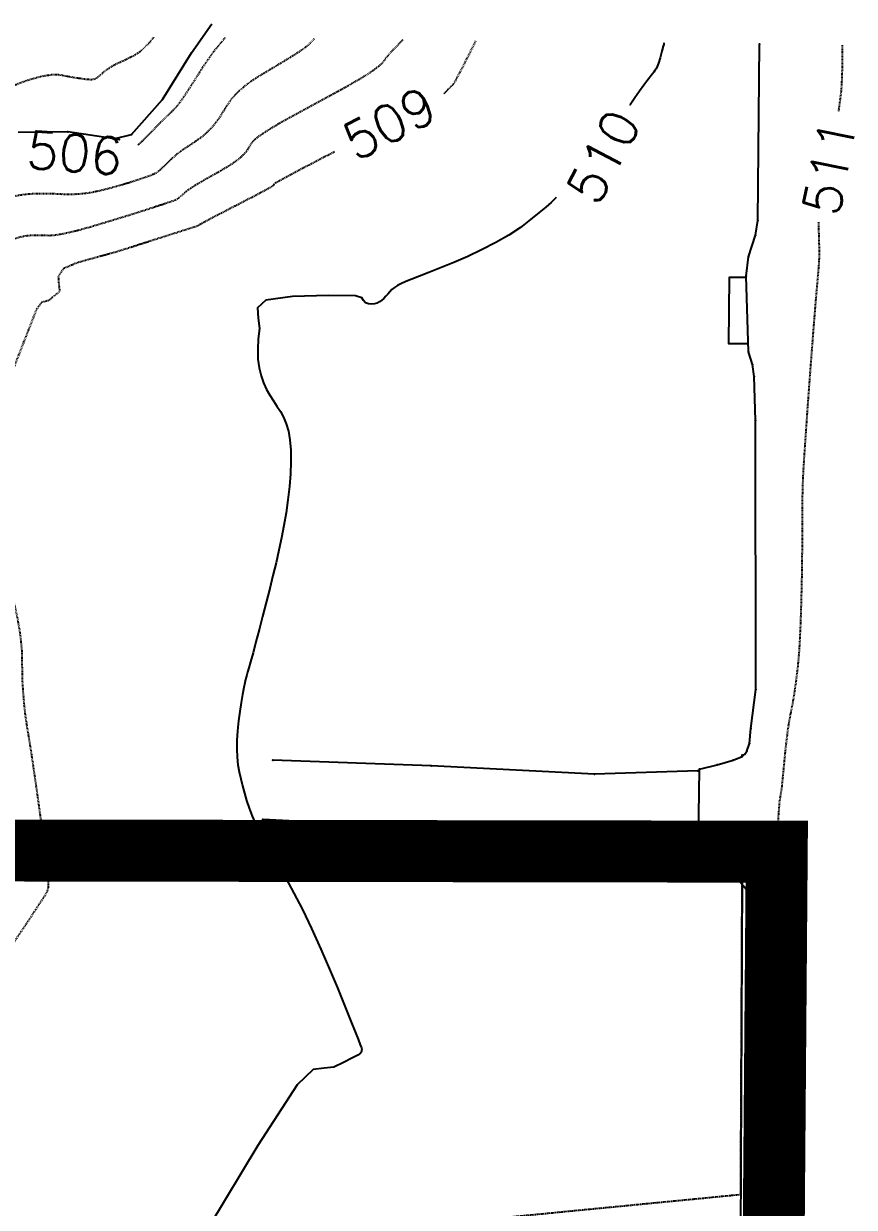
# Model space of a CAD drawing. Header units: inches. Extents: x 0 to 5400, y 0 to 3454.
# Drawn here: x 2363 to 2497.1, y 3023.2 to 3214.2 of the extents above; entities that cross this region are included whole.
import ezdxf
from ezdxf.enums import TextEntityAlignment as Align

# ---------------------------------------------------------------- set-up
doc = ezdxf.new("R2010")
doc.units = ezdxf.units.IN
doc.header["$MEASUREMENT"] = 0
doc.linetypes.add('CANOPYL', pattern=[0.377953, -0.070866, 0.23622, -0.070866])
doc.linetypes.add('HIDDEN2', pattern=[0.1875, 0.125, -0.0625])
for name, color, linetype in [('BOUNDARY_SP', 10, 'Continuous'), ('CX_CONC', 8, 'Continuous'), ('CX_STM', 9, 'Continuous'), ('CX_STREAM', 171, 'Continuous'), ('ISOPACH', 6, 'Continuous'), ('TOPO_CON', 9, 'HIDDEN2'), ('TOPO_ICON', 10, 'Continuous'), ('TREES', 3, 'Continuous')]:
    doc.layers.add(name, color=color, linetype=linetype)
doc.styles.add('SIMPLEX', font='simplex')

msp = doc.modelspace()

# ---------------------------------------------------------------- linework, layer by layer
at = {"layer": 'BOUNDARY_SP', "color": 6, "linetype": 'Continuous', "flags": 128}
msp.add_lwpolyline([(372.3, 3094.53), (2478.97, 3076.47), (2473.91, 1973.58), (1811.7, 1970.74), (1795.04, 1109.13), (1256.59, 1118.91), (1241.22, 1151.57), (1203.68, 1211.36), (966.23, 1655.61), (910.68, 1716.78), (776.19, 1854.87), (722.38, 2030), (656.7, 2225.36), (629.13, 2304.87), (564.9, 2320.64), (479.92, 2342.6), (415.59, 2354.38), (343.83, 2373.18), (372.3, 3094.53)], close=True, dxfattribs=at)
at = {"layer": 'CX_CONC', "color": 8, "linetype": 'Continuous'}
for p, q in [((2481.5, 3182.47), (2481.79, 3210.94)), ((2481.11, 3180.13), (2481.5, 3182.47)), ((2479.97, 3176.6), (2481.11, 3180.13)), ((2479.63, 3173.47), (2479.97, 3176.6)), ((2480.01, 3161.28), (2479.63, 3173.47)), ((2480.65, 3159.22), (2480.01, 3161.28)), ((2480.93, 3157.29), (2480.65, 3159.22)), ((2481.12, 3150.18), (2480.93, 3157.29)), ((2481.2, 3106.79), (2481.12, 3150.18)), ((2480.38, 3100.49), (2481.2, 3106.79)), ((2480.14, 3098.11), (2480.38, 3100.49)), ((2479.71, 3096.86), (2480.14, 3098.11)), ((2477.52, 3095.39), (2478.97, 3095.99)), ((2478.93, 3095.97), (2479.39, 3096.36)), ((2478.97, 3095.99), (2478.99, 3096.19)), ((2479.39, 3096.36), (2479.71, 3096.86)), ((2403.22, 3095.39), (2403.21, 3095.39)), ((2428.77, 3094.46), (2403.22, 3095.39)), ((2455.12, 3093.14), (2428.77, 3094.46)), ((2472.06, 3093.96), (2474.95, 3094.62)), ((2474.95, 3094.62), (2477.52, 3095.39)), ((2471.82, 3093.69), (2455.12, 3093.14)), ((2471.88, 3079.26), (2472.06, 3093.96)), ((2421.58, 3084.81), (2401.59, 3085.84)), ((2447.72, 3082.78), (2421.58, 3084.81)), ((2471.49, 3079.45), (2447.72, 3082.78)), ((2472.69, 3078.84), (2471.88, 3079.26)), ((2474.48, 3078.24), (2472.69, 3078.84)), ((2476.95, 3077.18), (2474.48, 3078.24)), ((2478.24, 3076.25), (2476.95, 3077.18)), ((2479.87, 3074.18), (2478.24, 3076.25)), ((2480.53, 3072.48), (2479.87, 3074.18)), ((2480.66, 3071.43), (2480.53, 3072.48)), ((2480.59, 3044.68), (2480.66, 3071.43)), ((2480.03, 3001.95), (2480.59, 3044.68))]:
    msp.add_line(p, q, dxfattribs=at)
at = {"layer": 'CX_CONC', "linetype": 'Continuous'}
for p in [(2481.79, 3210.94), (2481.5, 3182.47), (2481.11, 3180.13), (2479.97, 3176.6), (2479.63, 3173.47), (2480.01, 3161.28), (2480.65, 3159.22), (2480.93, 3157.29), (2481.12, 3150.18), (2481.2, 3106.79), (2480.38, 3100.49), (2480.14, 3098.11), (2478.93, 3095.97), (2478.97, 3095.99), (2478.99, 3096.19), (2479.39, 3096.36), (2479.71, 3096.86), (2403.21, 3095.39), (2403.22, 3095.39), (2428.77, 3094.46), (2474.95, 3094.62), (2477.52, 3095.39), (2455.12, 3093.14), (2471.82, 3093.69), (2472.06, 3093.96), (2401.59, 3085.84), (2421.58, 3084.81), (2447.72, 3082.78), (2471.49, 3079.45), (2471.88, 3079.26), (2472.69, 3078.84), (2474.48, 3078.24), (2474.48, 3078.24), (2476.95, 3077.18), (2478.24, 3076.25), (2479.87, 3074.18), (2480.53, 3072.48), (2480.66, 3071.43), (2480.59, 3044.68)]:
    msp.add_point(p, dxfattribs=at)
at = {"layer": 'CX_STM', "color": 9, "linetype": 'Continuous', "flags": 128}
msp.add_lwpolyline([(2479.61, 3173.26), (2476.87, 3173.29), (2476.76, 3162.64), (2480.01, 3162.61)], dxfattribs=at)
at = {"layer": 'CX_STREAM', "color": 171, "linetype": 'Continuous'}
for p, q in [((2390.07, 3209.53), (2393.35, 3214.23)), ((2385.42, 3201.99), (2390.07, 3209.53)), ((2380.42, 3196.36), (2385.42, 3201.99)), ((2370.09, 3196.78), (2362.08, 3196.68)), ((2378.42, 3195.55), (2370.09, 3196.78)), ((2377.77, 3195.71), (2380.42, 3196.36))]:
    msp.add_line(p, q, dxfattribs=at)
at = {"layer": 'CX_STREAM', "linetype": 'Continuous'}
for p in [(2390.07, 3209.53), (2385.42, 3201.99), (2370.09, 3196.78), (2377.77, 3195.71), (2378.42, 3195.55), (2380.42, 3196.36)]:
    msp.add_point(p, dxfattribs=at)
at = {"layer": 'ISOPACH', "color": 1, "const_width": 10, "flags": 128}
msp.add_lwpolyline([(610.19, 3090.66), (473.56, 3092.98), (474, 2965.15), (522.75, 2685.12), (706.26, 2467.92), (880.62, 2042.87), (1177.18, 1595.55), (1307.62, 1358.44), (1473.39, 1200.33), (1510.29, 1116.87), (1795.04, 1109.13), (1811.7, 1970.74), (2475.69, 1971.46), (2484.55, 3080.63), (1976.43, 3081.42), (1481.07, 3086.01), (1381.17, 3085.88)], close=True, dxfattribs=at)
at = {"layer": 'TOPO_CON', "color": 11, "linetype": 'HIDDEN2', "flags": 128}
for points in [[(2409.88, 3211.76), (2409.32, 3211.16), (2408.71, 3210.6), (2407.87, 3209.96), (2407.87, 3209.96), (2406.67, 3209.17), (2405.24, 3208.3), (2403.8, 3207.43), (2403.8, 3207.43), (2402.35, 3206.56), (2400.89, 3205.69), (2399.62, 3204.87), (2399.62, 3204.87), (2398.61, 3204.1), (2397.78, 3203.38), (2397.11, 3202.74), (2397.11, 3202.74), (2396.61, 3202.2), (2396.27, 3201.73), (2396.01, 3201.34), (2396.01, 3201.34), (2395.81, 3201.07), (2395.69, 3200.88), (2395.57, 3200.67), (2395.57, 3200.67), (2395.44, 3200.46), (2395.3, 3200.24), (2395.1, 3199.92), (2395.1, 3199.92), (2394.82, 3199.47), (2394.47, 3198.93), (2394.06, 3198.36), (2394.06, 3198.36), (2393.57, 3197.75), (2393.01, 3197.1), (2392.4, 3196.49), (2392.4, 3196.49), (2391.73, 3195.94), (2391.02, 3195.43), (2390.3, 3194.93), (2390.3, 3194.93), (2389.57, 3194.45), (2388.85, 3193.99), (2388.17, 3193.51), (2388.17, 3193.51), (2387.54, 3193), (2386.96, 3192.49), (2386.42, 3192), (2386.42, 3192), (2385.96, 3191.54), (2385.54, 3191.11), (2385.15, 3190.74), (2385.15, 3190.74), (2384.82, 3190.45), (2384.51, 3190.22), (2384.09, 3189.99), (2384.09, 3189.99), (2383.56, 3189.76), (2382.92, 3189.52), (2382.07, 3189.23), (2382.07, 3189.23), (2380.94, 3188.86), (2379.6, 3188.43), (2378.2, 3188.02), (2378.2, 3188.02), (2376.75, 3187.63), (2375.24, 3187.25), (2373.84, 3186.96), (2373.84, 3186.96), (2372.61, 3186.78), (2371.5, 3186.7), (2370.46, 3186.66), (2370.46, 3186.66), (2369.52, 3186.67), (2368.66, 3186.72), (2367.83, 3186.77), (2367.83, 3186.77), (2366.99, 3186.79), (2366.18, 3186.8), (2365.4, 3186.8), (2365.4, 3186.8), (2364.63, 3186.77), (2363.89, 3186.72), (2363.18, 3186.65), (2363.18, 3186.65), (2362.51, 3186.56), (2361.87, 3186.45), (2361.24, 3186.32), (2361.24, 3186.32), (2360.62, 3186.16), (2360, 3185.97), (2359.36, 3185.74), (2359.36, 3185.74), (2358.69, 3185.48), (2358.01, 3185.18), (2357.3, 3184.84), (2357.3, 3184.84), (2356.56, 3184.48), (2355.81, 3184.08), (2355.04, 3183.66), (2355.04, 3183.66), (2354.26, 3183.21), (2353.46, 3182.74), (2352.66, 3182.26), (2352.66, 3182.26), (2351.88, 3181.79), (2351.1, 3181.32), (2350.34, 3180.87), (2350.34, 3180.87), (2349.61, 3180.44), (2348.9, 3180.04), (2348.2, 3179.64), (2348.2, 3179.64), (2347.54, 3179.25), (2346.88, 3178.87), (2346.23, 3178.48), (2346.23, 3178.48), (2345.58, 3178.09), (2344.93, 3177.7), (2344.2, 3177.29), (2344.2, 3177.29), (2343.36, 3176.88), (2342.43, 3176.45), (2341.37, 3176.02), (2341.37, 3176.02), (2340.1, 3175.57), (2338.7, 3175.11), (2337.3, 3174.65), (2337.3, 3174.65), (2335.92, 3174.19), (2334.54, 3173.73), (2333.32, 3173.27), (2333.32, 3173.27), (2332.32, 3172.83), (2331.48, 3172.39), (2330.76, 3171.97), (2330.76, 3171.97), (2330.17, 3171.57), (2329.7, 3171.19), (2329.28, 3170.83), (2329.28, 3170.83), (2328.89, 3170.5), (2328.54, 3170.2), (2328.21, 3169.91), (2328.21, 3169.91), (2327.88, 3169.63), (2327.56, 3169.37), (2327.23, 3169.11), (2327.23, 3169.11), (2326.89, 3168.84), (2326.54, 3168.58), (2326.18, 3168.32), (2326.18, 3168.32), (2325.82, 3168.07), (2325.47, 3167.82), (2325.11, 3167.58), (2325.11, 3167.58), (2324.78, 3167.36), (2324.44, 3167.15), (2324.1, 3166.93), (2324.1, 3166.93), (2323.74, 3166.7), (2323.37, 3166.46), (2322.95, 3166.19), (2322.95, 3166.19), (2322.49, 3165.9), (2321.98, 3165.57), (2321.33, 3165.2), (2321.33, 3165.2), (2320.55, 3164.77), (2319.63, 3164.3), (2318.54, 3163.79), (2318.54, 3163.79), (2317.22, 3163.21), (2315.73, 3162.59), (2314.24, 3161.97), (2314.24, 3161.97), (2312.76, 3161.36), (2311.28, 3160.76), (2309.97, 3160.21), (2309.97, 3160.21), (2308.89, 3159.74), (2307.99, 3159.32), (2307.21, 3158.94), (2307.21, 3158.94), (2306.55, 3158.6), (2306.02, 3158.29), (2305.52, 3157.99), (2305.52, 3157.99), (2305.03, 3157.69), (2304.57, 3157.38), (2304.13, 3157.07), (2304.13, 3157.07), (2303.69, 3156.75), (2303.26, 3156.43), (2302.84, 3156.06), (2302.84, 3156.06), (2302.43, 3155.68), (2302.02, 3155.26), (2301.61, 3154.69), (2301.61, 3154.69), (2301.19, 3153.96), (2300.76, 3153.09), (2300.32, 3152.02), (2300.32, 3152.02), (2299.85, 3150.65), (2299.37, 3149.09), (2298.91, 3147.54), (2298.91, 3147.54), (2298.47, 3146.02), (2298.05, 3144.52), (2297.68, 3143.25), (2297.68, 3143.25), (2297.38, 3142.32), (2297.13, 3141.63), (2296.91, 3141.08), (2296.91, 3141.08), (2296.73, 3140.71), (2296.58, 3140.48), (2296.44, 3140.28), (2296.44, 3140.28), (2296.3, 3140.07), (2296.17, 3139.88), (2296.04, 3139.69), (2296.04, 3139.69), (2295.93, 3139.5), (2295.83, 3139.31), (2295.73, 3139.11), (2295.73, 3139.11), (2295.65, 3138.92), (2295.58, 3138.72), (2295.46, 3138.41), (2295.46, 3138.41), (2295.29, 3137.98), (2295.08, 3137.44), (2294.79, 3136.72), (2294.79, 3136.72), (2294.39, 3135.76), (2293.91, 3134.62), (2293.43, 3133.48), (2293.43, 3133.48), (2292.94, 3132.33), (2292.45, 3131.18), (2292.03, 3130.19), (2292.03, 3130.19), (2291.71, 3129.45), (2291.45, 3128.87), (2291.24, 3128.41), (2291.24, 3128.41), (2291.09, 3128.08), (2290.98, 3127.86), (2290.88, 3127.65), (2290.88, 3127.65), (2290.78, 3127.44), (2290.7, 3127.24), (2290.67, 3126.92), (2290.67, 3126.92), (2290.72, 3126.44), (2290.81, 3125.85), (2290.95, 3125.2), (2290.95, 3125.2), (2291.14, 3124.48), (2291.38, 3123.7), (2291.65, 3122.94), (2291.65, 3122.94)], [(2352.34, 3202.46), (2352.62, 3202.55), (2352.9, 3202.63), (2353.13, 3202.7), (2353.13, 3202.7), (2353.23, 3202.72), (2353.27, 3202.73), (2353.4, 3202.75), (2353.4, 3202.75), (2354.25, 3202.93), (2355.42, 3203.18), (2356.54, 3203.4), (2356.54, 3203.4), (2357.53, 3203.57), (2358.47, 3203.71), (2359.26, 3203.82), (2359.26, 3203.82), (2359.84, 3203.91), (2360.26, 3203.98), (2360.61, 3204.04), (2360.61, 3204.04), (2360.9, 3204.12), (2361.12, 3204.19), (2361.39, 3204.29), (2361.39, 3204.29), (2361.73, 3204.42), (2362.11, 3204.57), (2362.54, 3204.74), (2362.54, 3204.74), (2363.02, 3204.91), (2363.56, 3205.1), (2364.12, 3205.28), (2364.12, 3205.28), (2364.71, 3205.45), (2365.33, 3205.61), (2365.92, 3205.75), (2365.92, 3205.75), (2366.48, 3205.86), (2367.02, 3205.95), (2367.5, 3206.02), (2367.5, 3206.02), (2367.89, 3206.05), (2368.22, 3206.05), (2368.57, 3206.02), (2368.57, 3206.02), (2368.92, 3205.98), (2369.29, 3205.9), (2369.72, 3205.82), (2369.72, 3205.82), (2370.26, 3205.72), (2370.87, 3205.61), (2371.48, 3205.51), (2371.48, 3205.51), (2372.09, 3205.42), (2372.7, 3205.33), (2373.23, 3205.27), (2373.23, 3205.27), (2373.66, 3205.25), (2374, 3205.25), (2374.31, 3205.29), (2374.31, 3205.29), (2374.58, 3205.38), (2374.8, 3205.51), (2375.05, 3205.68), (2375.05, 3205.68), (2375.32, 3205.92), (2375.62, 3206.2), (2375.98, 3206.5), (2375.98, 3206.5), (2376.4, 3206.82), (2376.89, 3207.17), (2377.45, 3207.51), (2377.45, 3207.51), (2378.11, 3207.84), (2378.85, 3208.17), (2379.59, 3208.52), (2379.59, 3208.52), (2380.33, 3208.89), (2381.08, 3209.29), (2381.77, 3209.73), (2381.77, 3209.73), (2382.38, 3210.26), (2382.94, 3210.83), (2383.38, 3211.31), (2383.38, 3211.31), (2383.67, 3211.62), (2383.85, 3211.83), (2384.02, 3212.05), (2384.02, 3212.05)], [(2424.19, 3211.6), (2423.9, 3211.31), (2423.61, 3211.02), (2423.3, 3210.71), (2423.3, 3210.71), (2422.96, 3210.36), (2422.6, 3209.99), (2422.25, 3209.61), (2422.25, 3209.61), (2421.95, 3209.26), (2421.66, 3208.91), (2421.35, 3208.54), (2421.35, 3208.54), (2421.09, 3208.19), (2420.81, 3207.82), (2420.29, 3207.34), (2420.29, 3207.34), (2419.51, 3206.75), (2418.48, 3206.04), (2417.08, 3205.18), (2417.08, 3205.18), (2415.13, 3204.07), (2412.81, 3202.8), (2410.48, 3201.53), (2410.48, 3201.53), (2408.14, 3200.25), (2405.79, 3198.98), (2403.83, 3197.87), (2403.83, 3197.87), (2402.39, 3197), (2401.34, 3196.3), (2400.55, 3195.74), (2400.55, 3195.74), (2400.06, 3195.32), (2399.83, 3195.05), (2399.68, 3194.83), (2399.68, 3194.83), (2399.56, 3194.67), (2399.5, 3194.56), (2399.45, 3194.45), (2399.45, 3194.45), (2399.36, 3194.3), (2399.27, 3194.14), (2399.2, 3194.03), (2399.2, 3194.03), (2399.19, 3194.02), (2399.19, 3194.01), (2399.18, 3194), (2399.18, 3194), (2399.04, 3193.79), (2398.84, 3193.49), (2398.52, 3193.13), (2398.52, 3193.13), (2398.08, 3192.71), (2397.51, 3192.23), (2396.8, 3191.71), (2396.8, 3191.71), (2395.89, 3191.13), (2394.83, 3190.51), (2393.76, 3189.89), (2393.76, 3189.89), (2392.7, 3189.29), (2391.63, 3188.7), (2390.71, 3188.16), (2390.71, 3188.16), (2389.99, 3187.69), (2389.41, 3187.28), (2388.94, 3186.92), (2388.94, 3186.92), (2388.6, 3186.63), (2388.37, 3186.39), (2388.14, 3186.19), (2388.14, 3186.19), (2387.94, 3186.02), (2387.74, 3185.89), (2387.31, 3185.7), (2387.31, 3185.7), (2386.62, 3185.45), (2385.7, 3185.14), (2384.4, 3184.71), (2384.4, 3184.71), (2382.57, 3184.12), (2380.37, 3183.42), (2378.14, 3182.73), (2378.14, 3182.73), (2375.88, 3182.05), (2373.59, 3181.37), (2371.61, 3180.82), (2371.61, 3180.82), (2370.1, 3180.46), (2368.91, 3180.23), (2367.94, 3180.08), (2367.94, 3180.08), (2367.21, 3180.02), (2366.7, 3180.04), (2366.23, 3180.06), (2366.23, 3180.06), (2365.75, 3180.07), (2365.31, 3180.08), (2364.88, 3180.08), (2364.88, 3180.08), (2364.46, 3180.06), (2364.05, 3180.03), (2363.66, 3180), (2363.66, 3180), (2363.29, 3179.95), (2362.94, 3179.89), (2362.59, 3179.82), (2362.59, 3179.82), (2362.25, 3179.73), (2361.91, 3179.63), (2361.55, 3179.5), (2361.55, 3179.5), (2361.18, 3179.35), (2360.78, 3179.17), (2360.29, 3178.93), (2360.29, 3178.93), (2359.59, 3178.54), (2358.81, 3178.1), (2358.23, 3177.76), (2358.23, 3177.76), (2358.13, 3177.7), (2358.09, 3177.68), (2358.05, 3177.65), (2358.05, 3177.65)], [(2395.49, 3211.92), (2395.47, 3211.91), (2395.46, 3211.9), (2395.42, 3211.86), (2395.42, 3211.86), (2394.95, 3211.3), (2394.29, 3210.51), (2393.67, 3209.75), (2393.67, 3209.75), (2393.17, 3209.07), (2392.71, 3208.41), (2392.33, 3207.85), (2392.33, 3207.85), (2392.07, 3207.47), (2391.88, 3207.19), (2391.69, 3206.9), (2391.69, 3206.9), (2391.49, 3206.59), (2391.29, 3206.26), (2391, 3205.81), (2391, 3205.81), (2390.59, 3205.16), (2390.1, 3204.38), (2389.59, 3203.59), (2389.59, 3203.59), (2389.06, 3202.79), (2388.5, 3201.98), (2388, 3201.28), (2388, 3201.28), (2387.58, 3200.76), (2387.21, 3200.35), (2386.83, 3199.97), (2386.83, 3199.97), (2386.45, 3199.61), (2386.06, 3199.27), (2385.62, 3198.86), (2385.62, 3198.86), (2385.09, 3198.32), (2384.5, 3197.7), (2383.91, 3197.08), (2383.91, 3197.08), (2383.29, 3196.44), (2382.67, 3195.81), (2382.16, 3195.29), (2382.16, 3195.29), (2381.82, 3194.98), (2381.58, 3194.78), (2381.34, 3194.6), (2381.34, 3194.6)], [(2435.94, 3211.46), (2435.33, 3210.23), (2434.72, 3209), (2434.13, 3207.85), (2434.13, 3207.85), (2433.56, 3206.73), (2433.01, 3205.68), (2432.6, 3204.91), (2432.6, 3204.91), (2432.42, 3204.61), (2432.33, 3204.49), (2432.26, 3204.41), (2432.26, 3204.41), (2432.24, 3204.38), (2432.24, 3204.37), (2432.21, 3204.34), (2432.21, 3204.34), (2432.14, 3204.27), (2432.05, 3204.18), (2431.95, 3204.09), (2431.95, 3204.09), (2431.86, 3204), (2431.76, 3203.9), (2431.66, 3203.8), (2431.66, 3203.8), (2431.56, 3203.7), (2431.47, 3203.6), (2431.37, 3203.5), (2431.37, 3203.5), (2431.29, 3203.4), (2431.21, 3203.3), (2431.13, 3203.21), (2431.13, 3203.21), (2431.03, 3203.11), (2430.93, 3203.01), (2430.82, 3202.92), (2430.82, 3202.92)], [(2495.1, 3210.79), (2495.12, 3210.02), (2495.13, 3209.24), (2495.12, 3208.28), (2495.12, 3208.28), (2495.1, 3206.96), (2495.05, 3205.47), (2494.99, 3204.14), (2494.99, 3204.14), (2494.91, 3203.13), (2494.8, 3202.3), (2494.7, 3201.57), (2494.7, 3201.57), (2494.63, 3200.98), (2494.56, 3200.51), (2494.49, 3200.03), (2494.49, 3200.03)], [(2413.18, 3193.55), (2411.42, 3192.65), (2409.66, 3191.73), (2408.03, 3190.88), (2408.03, 3190.88), (2406.47, 3190.06), (2405.04, 3189.29), (2403.99, 3188.73), (2403.99, 3188.73), (2403.61, 3188.51), (2403.45, 3188.4), (2403.36, 3188.32), (2403.36, 3188.32), (2403.32, 3188.28), (2403.33, 3188.26), (2403.33, 3188.23), (2403.33, 3188.23), (2403.33, 3188.21), (2403.33, 3188.18), (2403.3, 3188.14), (2403.3, 3188.14), (2403.26, 3188.09), (2403.18, 3188.02), (2402.99, 3187.9), (2402.99, 3187.9), (2402.59, 3187.67), (2402.02, 3187.35), (2401.2, 3186.92), (2401.2, 3186.92), (2400.04, 3186.31), (2398.64, 3185.58), (2397.23, 3184.86), (2397.23, 3184.86), (2395.82, 3184.13), (2394.42, 3183.41), (2393.25, 3182.8), (2393.25, 3182.8), (2392.44, 3182.37), (2391.87, 3182.07), (2391.46, 3181.84), (2391.46, 3181.84), (2391.28, 3181.73), (2391.22, 3181.68), (2391.13, 3181.63), (2391.13, 3181.63), (2391.02, 3181.58), (2390.87, 3181.53), (2390.53, 3181.41), (2390.53, 3181.41), (2389.68, 3181.14), (2388.47, 3180.75), (2386.73, 3180.19), (2386.73, 3180.19), (2384.21, 3179.39), (2381.15, 3178.41), (2378.08, 3177.44), (2378.08, 3177.44), (2374.89, 3176.55), (2371.68, 3175.67), (2369.38, 3174.69), (2369.38, 3174.69), (2368.57, 3173.45), (2368.65, 3172.11), (2368.79, 3171.14), (2368.79, 3171.14), (2368.76, 3171), (2368.73, 3170.96), (2368.65, 3170.89), (2368.65, 3170.89), (2368.46, 3170.73), (2368.2, 3170.54), (2367.93, 3170.32), (2367.93, 3170.32), (2367.69, 3170.11), (2367.43, 3169.88), (2367.04, 3169.57), (2367.04, 3169.57), (2366.5, 3169.43), (2365.84, 3169.23), (2365.05, 3168.15), (2365.05, 3168.15), (2361.36, 3158.71), (2356.65, 3145.79), (2353.86, 3135.38), (2353.86, 3135.38), (2354.74, 3130.31), (2357.55, 3127.75), (2359.96, 3125.25), (2359.96, 3125.25), (2361.12, 3121.94), (2361.89, 3118.69), (2362.42, 3115.66), (2362.42, 3115.66), (2362.69, 3112.9), (2362.72, 3110.35), (2362.76, 3108.06), (2362.76, 3108.06), (2362.89, 3106.13), (2363.03, 3104.46), (2363.22, 3102.71), (2363.22, 3102.71), (2363.49, 3100.85), (2363.82, 3098.92), (2364.18, 3096.66), (2364.18, 3096.66), (2364.6, 3093.84), (2365.05, 3090.7), (2365.48, 3087.63), (2365.48, 3087.63), (2365.89, 3084.64), (2366.27, 3081.72), (2366.57, 3079.3), (2366.57, 3079.3), (2366.77, 3077.58), (2366.89, 3076.36), (2366.95, 3075.44), (2366.95, 3075.44), (2366.96, 3074.88), (2366.91, 3074.63), (2366.79, 3074.35), (2366.79, 3074.35), (2366.66, 3074.04), (2366.47, 3073.7), (2366.07, 3073.07), (2366.07, 3073.07), (2365.44, 3072.1), (2364.6, 3070.82), (2363.45, 3069.07), (2363.45, 3069.07), (2361.88, 3066.72), (2359.99, 3063.9), (2358.03, 3060.78), (2358.03, 3060.78), (2355.99, 3057.35), (2353.87, 3053.64), (2351.94, 3049.91), (2351.94, 3049.91), (2350.28, 3046.19), (2348.81, 3042.45), (2347.56, 3038.96), (2347.56, 3038.96), (2346.53, 3035.75), (2345.72, 3032.78), (2345.1, 3030.19), (2345.1, 3030.19), (2344.65, 3028.13), (2344.38, 3026.43), (2344.29, 3024.77), (2344.29, 3024.77), (2344.37, 3023.11), (2344.62, 3021.47), (2345, 3019.56), (2345, 3019.56), (2345.56, 3017.15), (2346.24, 3014.46), (2346.87, 3011.82), (2346.87, 3011.82), (2347.45, 3009.24), (2347.98, 3006.71), (2348.31, 3004.58), (2348.31, 3004.58), (2348.37, 3003.06), (2348.24, 3001.95), (2348.03, 3001.01), (2348.03, 3001.01), (2347.72, 3000.2), (2347.33, 2999.58), (2347.02, 2998.99), (2347.02, 2998.99), (2346.86, 2998.42), (2346.77, 2997.9), (2346.73, 2997.37), (2346.73, 2997.37)], [(2491.29, 3182.23), (2491.29, 3181.98), (2491.29, 3181.74), (2491.3, 3181.33), (2491.3, 3181.33), (2491.31, 3180.61), (2491.34, 3179.71), (2491.36, 3178.89), (2491.36, 3178.89), (2491.38, 3178.25), (2491.39, 3177.69), (2491.39, 3177.11), (2491.39, 3177.11), (2491.38, 3176.54), (2491.36, 3175.96), (2491.31, 3175.22), (2491.31, 3175.22), (2491.24, 3174.35), (2491.15, 3173.33), (2491.03, 3171.93), (2491.03, 3171.93), (2490.87, 3170.13), (2490.69, 3167.96), (2490.48, 3165.35), (2490.48, 3165.35), (2490.23, 3162.09), (2489.95, 3158.39), (2489.68, 3154.77), (2489.68, 3154.77), (2489.43, 3151.25), (2489.19, 3147.8), (2488.99, 3144.87), (2488.99, 3144.87), (2488.86, 3142.76), (2488.77, 3141.16), (2488.71, 3139.55), (2488.71, 3139.55), (2488.67, 3137.94), (2488.67, 3136.32), (2488.66, 3134.18), (2488.66, 3134.18), (2488.64, 3131.2), (2488.62, 3127.7), (2488.56, 3124.11), (2488.56, 3124.11), (2488.47, 3120.4), (2488.34, 3116.6), (2488.17, 3113.22), (2488.17, 3113.22), (2487.93, 3110.47), (2487.64, 3108.13), (2487.35, 3106.07), (2487.35, 3106.07), (2487.05, 3104.32), (2486.75, 3102.85), (2486.48, 3101.39), (2486.48, 3101.39), (2486.26, 3099.89), (2486.08, 3098.41), (2485.9, 3096.8), (2485.9, 3096.8), (2485.72, 3094.97), (2485.54, 3093.03), (2485.36, 3091.16), (2485.36, 3091.16), (2485.17, 3089.94), (2484.98, 3088.79), (2484.78, 3086.21), (2484.78, 3086.21), (2484.55, 3080.63), (2484.3, 3073.62), (2484.13, 3068.37), (2484.13, 3068.37), (2484.12, 3067.53), (2484.14, 3067.32), (2484.17, 3066.47), (2484.17, 3066.47), (2484.32, 3061.52), (2484.51, 3054.9), (2484.65, 3049.45), (2484.65, 3049.45), (2484.69, 3046.69), (2484.67, 3045.11), (2484.6, 3043.07), (2484.6, 3043.07), (2484.47, 3040), (2484.29, 3036.48), (2484.1, 3032.55), (2484.1, 3032.55), (2483.87, 3027.84), (2483.64, 3022.71), (2483.44, 3018.31), (2483.44, 3018.31), (2483.45, 3015.31), (2483.5, 3013.03), (2483.22, 3010.52), (2483.22, 3010.52), (2483.09, 3008.33), (2482.62, 3005.9), (2480.02, 3000.73), (2480.02, 3000.73), (2472.8, 2989.38), (2463.33, 2975.1), (2456.59, 2964.53), (2456.59, 2964.53), (2456.44, 2963.01), (2457.17, 2962.32), (2457.77, 2961.71), (2457.77, 2961.71), (2457.94, 2960.98), (2457.99, 2960.32), (2457.88, 2959.63), (2457.88, 2959.63), (2457.56, 2958.81), (2457.07, 2957.95), (2456.46, 2957.23), (2456.46, 2957.23)]]:
    msp.add_lwpolyline(points, dxfattribs=at)
at = {"layer": 'TOPO_ICON', "color": 12, "linetype": 'Continuous', "flags": 128}
for points in [[(2466.34, 3211.12), (2466.32, 3211), (2466.3, 3210.88), (2466.23, 3210.59), (2466.23, 3210.59), (2466.01, 3209.78), (2465.72, 3208.72), (2465.46, 3207.84), (2465.46, 3207.84), (2465.25, 3207.32), (2465.07, 3206.96), (2464.88, 3206.66), (2464.88, 3206.66), (2464.71, 3206.39), (2464.54, 3206.17), (2464.3, 3205.87), (2464.3, 3205.87), (2463.97, 3205.45), (2463.58, 3204.96), (2463.08, 3204.29), (2463.08, 3204.29), (2462.42, 3203.36), (2461.64, 3202.27), (2460.88, 3201.16), (2460.88, 3201.16)], [(2448.92, 3186.16), (2448.11, 3185.39), (2447.28, 3184.64), (2446.21, 3183.75), (2446.21, 3183.75), (2444.8, 3182.62), (2443.16, 3181.35), (2441.31, 3180.11), (2441.31, 3180.11), (2439.21, 3178.92), (2436.91, 3177.76), (2434.66, 3176.69), (2434.66, 3176.69), (2432.45, 3175.72), (2430.28, 3174.84), (2428.4, 3174.09), (2428.4, 3174.09), (2426.89, 3173.49), (2425.67, 3173.02), (2424.66, 3172.61), (2424.66, 3172.61), (2423.89, 3172.26), (2423.32, 3171.97), (2422.84, 3171.66), (2422.84, 3171.66), (2422.42, 3171.32), (2422.08, 3170.96), (2421.75, 3170.6), (2421.75, 3170.6), (2421.43, 3170.25), (2421.13, 3169.9), (2420.8, 3169.6), (2420.8, 3169.6), (2420.43, 3169.34), (2420.03, 3169.13), (2419.6, 3169.01), (2419.6, 3169.01), (2419.14, 3168.97), (2418.65, 3169.02), (2418.15, 3169.18), (2418.15, 3169.18), (2417.86, 3169.55), (2417.55, 3170.02), (2416.54, 3170.33), (2416.54, 3170.33), (2412.18, 3170.37), (2406.38, 3170.2), (2402.08, 3169.61), (2402.08, 3169.61), (2400.71, 3168.38), (2400.83, 3166.73), (2401.04, 3165.03), (2401.04, 3165.03), (2400.85, 3163.37), (2400.76, 3161.67), (2400.8, 3160.09), (2400.8, 3160.09), (2400.99, 3158.7), (2401.31, 3157.43), (2401.71, 3156.27), (2401.71, 3156.27), (2402.2, 3155.23), (2402.75, 3154.29), (2403.31, 3153.39), (2403.31, 3153.39), (2403.87, 3152.52), (2404.43, 3151.68), (2404.92, 3150.73), (2404.92, 3150.73), (2405.35, 3149.65), (2405.71, 3148.47), (2405.97, 3147.08), (2405.97, 3147.08), (2406.09, 3145.42), (2406.11, 3143.56), (2406.04, 3141.6), (2406.04, 3141.6), (2405.88, 3139.55), (2405.64, 3137.4), (2405.35, 3135.29), (2405.35, 3135.29), (2405.01, 3133.26), (2404.62, 3131.27), (2404.2, 3129.26), (2404.2, 3129.26), (2403.73, 3127.22), (2403.23, 3125.17), (2402.7, 3123.07), (2402.7, 3123.07), (2402.14, 3120.84), (2401.55, 3118.57), (2401, 3116.45), (2401, 3116.45), (2400.49, 3114.51), (2400.02, 3112.73), (2399.62, 3111.27), (2399.62, 3111.27), (2399.34, 3110.27), (2399.14, 3109.59), (2398.97, 3108.96), (2398.97, 3108.96), (2398.82, 3108.39), (2398.7, 3107.87), (2398.55, 3107.12), (2398.55, 3107.12), (2398.33, 3106.01), (2398.09, 3104.69), (2397.86, 3103.27), (2397.86, 3103.27), (2397.66, 3101.73), (2397.48, 3100.11), (2397.37, 3098.57), (2397.37, 3098.57), (2397.37, 3097.19), (2397.44, 3095.9), (2397.57, 3094.66), (2397.57, 3094.66), (2397.77, 3093.49), (2398.02, 3092.37), (2398.31, 3091.24), (2398.31, 3091.24), (2398.61, 3090.08), (2398.95, 3088.9), (2399.37, 3087.66), (2399.37, 3087.66), (2399.88, 3086.37), (2400.46, 3085.02), (2401.17, 3083.56), (2401.17, 3083.56), (2402.03, 3082.02), (2403.01, 3080.37), (2404.1, 3078.49), (2404.1, 3078.49), (2405.31, 3076.34), (2406.62, 3073.96), (2407.99, 3071.31), (2407.99, 3071.31), (2409.44, 3068.24), (2410.93, 3064.9), (2412.33, 3061.7), (2412.33, 3061.7), (2413.63, 3058.64), (2414.82, 3055.72), (2415.8, 3053.3), (2415.8, 3053.3), (2416.49, 3051.58), (2416.96, 3050.37), (2417.3, 3049.48), (2417.3, 3049.48), (2417.5, 3048.96), (2417.56, 3048.74), (2417.54, 3048.54), (2417.54, 3048.54), (2417.5, 3048.32), (2417.37, 3048.13), (2416.94, 3047.82), (2416.94, 3047.82), (2415.97, 3047.3), (2414.63, 3046.64), (2413.06, 3045.87), (2413.06, 3045.87), (2411.52, 3045.72), (2409.74, 3045.46), (2407.11, 3043.01), (2407.11, 3043.01), (2400.76, 3033.23), (2392.86, 3020.11)]]:
    msp.add_lwpolyline(points, dxfattribs=at)
at = {"layer": 'TREES', "color": 3, "linetype": 'CANOPYL', "flags": 128}
msp.add_lwpolyline([(2017.04, 3080.43), (2021.35, 2888.21), (2019.23, 2844.48), (2087.47, 2837.63), (2089.24, 2892.54), (2154.25, 2934.4), (2190.36, 2979.14), (2290.04, 2986.36), (2389.71, 3016.67), (2478.73, 3025.33), (2478.97, 3076.47), (2017.04, 3080.43)], close=True, dxfattribs=at)

# ---------------------------------------------------------------- texts
at = {"layer": 'TOPO_CON', "color": 11, "linetype": 'Continuous', "style": 'SIMPLEX'}
for s, rotation, p in [('509', 27.5479, (2422.04, 3198.16)), ('506', 355.4991, (2371.23, 3193.36)), ('511', 78.8082, (2493.08, 3191.09))]:
    msp.add_text(s, height=6, rotation=rotation, dxfattribs=at).set_placement(p, align=Align.MIDDLE_CENTER)
at = {"layer": 'TOPO_ICON', "color": 12, "linetype": 'Continuous', "style": 'SIMPLEX'}
msp.add_text('510', height=6, rotation=62.3234, dxfattribs=at).set_placement((2456.58, 3192.78), align=Align.MIDDLE_CENTER)

doc.saveas('drawing.dxf')
